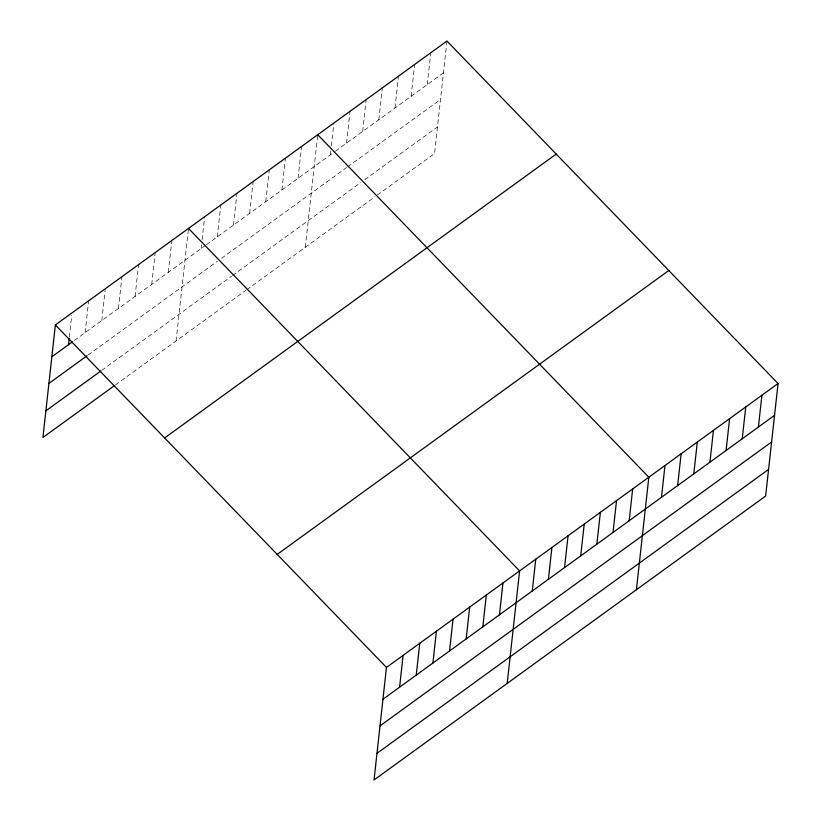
<?xml version="1.0" encoding="UTF-8"?>
<svg xmlns="http://www.w3.org/2000/svg" width="821" height="821" viewBox="0 0 821 821"><rect width="100%" height="100%" fill="white"/><g stroke="black" fill="none" stroke-linecap="round" stroke-linejoin="round"><path stroke-width="0.62" stroke-dasharray="4.11 3.08" d="M69.333 337.072L71.725 315.428M85.138 332.638L88.647 300.814M101.783 320.58L105.293 288.756M118.419 308.511L121.939 276.687M135.065 296.443L138.575 264.619M151.711 284.374L155.22 252.55M168.346 272.315L171.866 240.491M176.084 340.951L188.502 228.423M201.145 248.537L201.566 244.72M202.13 239.629L204.655 216.713M217.298 236.828L220.808 205.004M233.451 225.118L236.961 193.294M249.605 213.409L253.114 181.585M265.758 201.689L269.267 169.865M281.911 189.979L285.421 158.155M298.064 178.27L301.574 146.446M305.309 247.265L317.727 134.736M330.37 154.851L330.791 151.033M331.356 145.943L333.88 123.027M346.524 143.141L350.033 111.317M362.677 131.432L366.187 99.608M378.83 119.722L382.34 87.898M394.983 108.003L398.493 76.179M411.136 96.293L414.646 64.469M427.289 84.584L430.799 52.76M446.952 41.05L434.535 153.578L375.977 196.024M74.372 340.448L205.188 245.612M206.194 244.874L334.414 151.926M335.42 151.187L443.443 72.874M88.073 355.011L217.391 261.263M221.424 258.338L346.616 167.576M347.622 166.848L440.508 99.505M101.681 370.384L231.522 276.256M232.528 275.528L360.747 182.57M364.781 179.645L437.47 126.947M115.381 384.957L245.746 290.449M246.752 289.71L374.971 196.763"/><path stroke-width="1.23" d="M778.062 383.53L386.465 667.422L374.048 779.95L765.634 496.048L778.062 383.53L446.952 41.05L55.366 324.952L42.938 437.47L114.406 385.665M68.492 344.707L69.2 338.344M399.591 687.187L403.111 655.353M416.237 675.119L419.747 643.295M432.883 663.05L436.392 631.226M449.528 650.981L453.038 619.157M466.164 638.923L469.684 607.099M482.81 626.854L486.319 595.03M499.455 614.785L502.965 582.961M507.183 683.421L519.611 570.903L188.502 228.423M532.244 591.007L535.764 559.183M548.397 579.298L551.917 547.474M564.55 567.588L568.07 535.764M580.704 555.879L584.224 524.055M596.857 544.169L600.377 512.345M613.01 532.46L616.53 500.636M629.163 520.75L632.683 488.926M636.408 589.735L648.836 477.217L317.727 134.736M661.469 497.321L664.989 465.497M677.623 485.611L681.143 453.787M693.776 473.902L697.296 442.078M709.929 462.192L713.449 430.368M726.082 450.483L729.602 418.659M742.235 438.773L745.755 406.949M758.388 427.064L761.909 395.24M51.846 356.776L72.412 341.864M48.911 383.407L87.088 355.729M45.884 410.839L100.706 371.102M164.631 437.962L556.217 154.071M277.2 554.411L668.797 270.509M382.955 699.246L774.542 415.354M380.01 725.877L771.607 441.985M376.983 753.319L768.579 469.417M55.366 324.952L386.465 667.422"/></g></svg>
